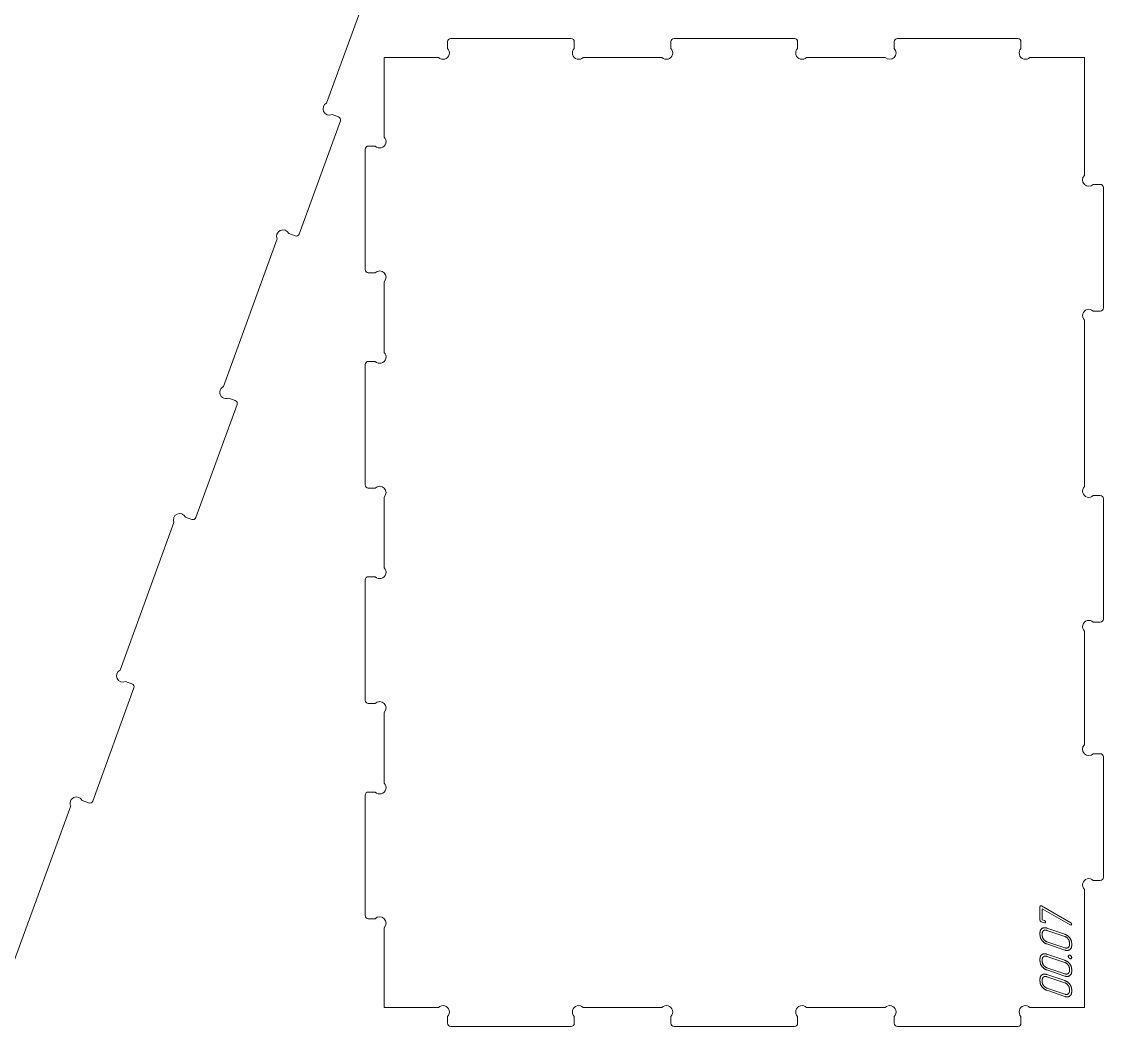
# Model space of a CAD drawing. Header units: millimetres. Extents: x 10 to 1486, y -701 to -10.
# Drawn here: x 1144.6 to 1486, y -541 to -223.7 of the extents above; entities that cross this region are included whole.
import ezdxf

# ---------------------------------------------------------------- set-up
doc = ezdxf.new("R2010")
doc.units = ezdxf.units.MM
doc.layers.add('cut', color=7, linetype='Continuous', lineweight=0)
doc.layers.add('mark', color=7, linetype='Continuous', lineweight=0)

msp = doc.modelspace()

# ---------------------------------------------------------------- linework, layer by layer
at = {"layer": 'cut'}
msp.add_lwpolyline([(1257.819391, -202.796784), (1240.84827, -249.424555, 0.9999999942), (1242.538743, -253.049786), (1244.579344, -253.792504, -0.4142135624), (1245.177016, -255.074215), (1232.180276, -290.782464, -0.4142134704), (1230.898566, -291.380134), (1228.857964, -290.637416, 0.9999999264), (1225.232733, -292.327889), (1208.261612, -338.955661, 1.0000000564), (1209.952085, -342.580892), (1211.992687, -343.32361, -0.4142135624), (1212.590358, -344.60532), (1199.593619, -380.313568, -0.4142135624), (1198.311909, -380.911239), (1196.271307, -380.168521, 0.9999999264), (1192.646076, -381.858994), (1175.674955, -428.486766, 0.999999988), (1177.365428, -432.111997), (1179.406029, -432.854715, -0.4142135624), (1180.003701, -434.136425), (1167.006962, -469.844673, -0.4142136595), (1165.725251, -470.442345), (1163.68465, -469.699627, 1.0000001852), (1160.059419, -471.390099), (1142.360404, -520.017744, -0.3152987889)], format="xyb", dxfattribs=at)
msp.add_lwpolyline([(1479.999517, -534.999456), (1462.827984, -534.999456, 1), (1459.999557, -537.827883), (1459.999557, -539.999446, -0.4142135624), (1458.999559, -540.999444), (1420.999635, -540.999444, -0.4142135624), (1419.999637, -539.999446), (1419.999637, -537.827883, 1), (1417.17121, -534.999456), (1392.328125, -534.999456, 1), (1389.499698, -537.827883), (1389.499698, -539.999446, -0.4142135624), (1388.4997, -540.999444), (1350.499776, -540.999444, -0.4142135624), (1349.499778, -539.999446), (1349.499778, -537.827883, 1), (1346.671351, -534.999456), (1321.828266, -534.999456, 1), (1318.999839, -537.827883), (1318.999839, -539.999446, -0.4142135624), (1317.999841, -540.999444), (1279.999917, -540.999444, -0.4142135624), (1278.999919, -539.999446), (1278.999919, -537.827883, 1), (1276.171492, -534.999456), (1258.999959, -534.999456), (1258.999959, -509.827939, 1), (1256.171532, -506.999512), (1253.999969, -506.999512, -0.4142135624), (1252.999971, -505.999514), (1252.999971, -467.99959, -0.4142135624), (1253.999969, -466.999592), (1256.171532, -466.999592, 1), (1258.999959, -464.171165), (1258.999959, -441.828075, 1), (1256.171532, -438.999648), (1253.999969, -438.999648, -0.4142135624), (1252.999971, -437.99965), (1252.999971, -399.999726, -0.4142135624), (1253.999969, -398.999728), (1256.171532, -398.999728, 1), (1258.999959, -396.171301), (1258.999959, -373.828211, 1), (1256.171532, -370.999784), (1253.999969, -370.999784, -0.4142135624), (1252.999971, -369.999786), (1252.999971, -331.999862, -0.4142135624), (1253.999969, -330.999864), (1256.171532, -330.999864, 1), (1258.999959, -328.171437), (1258.999959, -305.828347, 1), (1256.171532, -302.99992), (1253.999969, -302.99992, -0.4142135624), (1252.999971, -301.999922), (1252.999971, -263.999998, -0.4142135624), (1253.999969, -263), (1256.171532, -263, 1), (1258.999959, -260.171573), (1258.999959, -235.000056), (1276.171492, -235.000056, 1), (1278.999919, -232.171629), (1278.999919, -230.000066, -0.4142135624), (1279.999917, -229.000068), (1317.999841, -229.000068, -0.4142135624), (1318.999839, -230.000066), (1318.999839, -232.171629, 1), (1321.828266, -235.000056), (1346.671351, -235.000056, 1), (1349.499778, -232.171629), (1349.499778, -230.000066, -0.4142135624), (1350.499776, -229.000068), (1388.4997, -229.000068, -0.4142135624), (1389.499698, -230.000066), (1389.499698, -232.171629, 1), (1392.328125, -235.000056), (1417.17121, -235.000056, 1), (1419.999637, -232.171629), (1419.999637, -230.000066, -0.4142135624), (1420.999635, -229.000068), (1458.999559, -229.000068, -0.4142135624), (1459.999557, -230.000066), (1459.999557, -232.171629, 1), (1462.827984, -235.000056), (1479.999517, -235.000056), (1479.999517, -272.271549, 1), (1482.827944, -275.099976), (1484.999507, -275.099976, -0.4142135624), (1485.999505, -276.099974), (1485.999505, -314.099898, -0.4142135624), (1484.999507, -315.099896), (1482.827944, -315.099896, 1), (1479.999517, -317.928323), (1479.999517, -370.540408, 1), (1482.827944, -373.368835), (1484.999507, -373.368835, -0.4142135624), (1485.999505, -374.368833), (1485.999505, -412.368757, -0.4142135624), (1484.999507, -413.368755), (1482.827944, -413.368755, 1), (1479.999517, -416.197182), (1479.999517, -452.071189, 1), (1482.827944, -454.899616), (1484.999507, -454.899616, -0.4142135624), (1485.999505, -455.899614), (1485.999505, -493.899538, -0.4142135624), (1484.999507, -494.899536), (1482.827944, -494.899536, 1), (1479.999517, -497.727963)], format="xyb", close=True, dxfattribs=at)
at = {"layer": 'mark'}
for p, q in [((1466.00094, -503.125776), (1465.999545, -503.165368)), ((1465.999545, -503.165368), (1465.999545, -507.458217)), ((1466.005125, -503.089141), (1466.00094, -503.125776)), ((1466.012101, -503.055463), (1466.005125, -503.089141)), ((1466.021866, -503.024743), (1466.012101, -503.055463)), ((1466.034422, -502.996981), (1466.021866, -503.024743)), ((1466.049768, -502.972177), (1466.034422, -502.996981)), ((1466.067904, -502.95033), (1466.049768, -502.972177)), ((1466.088831, -502.93144), (1466.067904, -502.95033)), ((1466.112101, -502.915913), (1466.088831, -502.93144)), ((1466.137268, -502.904152), (1466.112101, -502.915913)), ((1466.164333, -502.896158), (1466.137268, -502.904152)), ((1466.193295, -502.891931), (1466.164333, -502.896158)), ((1466.224154, -502.891471), (1466.193295, -502.891931)), ((1466.256911, -502.894777), (1466.224154, -502.891471)), ((1466.291565, -502.90185), (1466.256911, -502.894777)), ((1466.328116, -502.91269), (1466.291565, -502.90185)), ((1466.435258, -502.963471), (1466.328116, -502.91269)), ((1475.720954, -508.269153), (1466.435258, -502.963471)), ((1466.713829, -507.34382), (1466.713829, -503.858112)), ((1466.713829, -503.858112), (1475.563812, -508.915691)), ((1465.999545, -507.458217), (1466.00094, -507.501938)), ((1466.00094, -507.501938), (1466.005125, -507.543818)), ((1466.005125, -507.543818), (1466.012101, -507.583854)), ((1466.012101, -507.583854), (1466.021866, -507.622049)), ((1466.021866, -507.622049), (1466.034422, -507.658401)), ((1466.034422, -507.658401), (1466.049768, -507.692911)), ((1466.049768, -507.692911), (1466.067904, -507.725578)), ((1466.067904, -507.725578), (1466.088831, -507.756403)), ((1466.088831, -507.756403), (1466.112547, -507.785385)), ((1466.112547, -507.785385), (1466.139054, -507.812525)), ((1466.139054, -507.812525), (1466.16835, -507.837823)), ((1466.16835, -507.837823), (1466.200437, -507.861278)), ((1466.200437, -507.861278), (1466.235315, -507.882891)), ((1466.235315, -507.882891), (1466.272982, -507.902662)), ((1466.272982, -507.902662), (1466.313439, -507.92059)), ((1466.313439, -507.92059), (1466.356687, -507.936676)), ((1466.356687, -507.936676), (1467.420971, -508.298394)), ((1467.420971, -507.584109), (1466.713829, -507.34382)), ((1467.462712, -507.599858), (1467.420971, -507.584109)), ((1467.420971, -508.298394), (1467.465837, -508.31198)), ((1467.502221, -507.617975), (1467.462712, -507.599858)), ((1467.465837, -508.31198), (1467.507578, -508.321155)), ((1467.539497, -507.63846), (1467.502221, -507.617975)), ((1467.507578, -508.321155), (1467.546194, -508.325917)), ((1467.574542, -507.661313), (1467.539497, -507.63846)), ((1467.546194, -508.325917), (1467.581685, -508.326268)), ((1467.607354, -507.686535), (1467.574542, -507.661313)), ((1467.581685, -508.326268), (1467.614051, -508.322206)), ((1467.637935, -507.714124), (1467.607354, -507.686535)), ((1467.614051, -508.322206), (1467.643292, -508.313733)), ((1467.666283, -507.744082), (1467.637935, -507.714124)), ((1467.643292, -508.313733), (1467.669408, -508.300847)), ((1467.692399, -507.776408), (1467.666283, -507.744082)), ((1467.669408, -508.300847), (1467.692399, -508.28355)), ((1467.712488, -507.809128), (1467.692399, -507.776408)), ((1467.692399, -508.28355), (1467.712488, -508.245846)), ((1467.729899, -507.842724), (1467.712488, -507.809128)), ((1467.712488, -508.245846), (1467.729899, -508.211026)), ((1467.744631, -507.877195), (1467.729899, -507.842724)), ((1467.729899, -508.211026), (1467.744631, -508.179091)), ((1467.756684, -507.912541), (1467.744631, -507.877195)), ((1467.744631, -508.179091), (1467.756684, -508.15004)), ((1467.766059, -507.948762), (1467.756684, -507.912541)), ((1467.756684, -508.15004), (1467.766059, -508.123874)), ((1467.772756, -507.98586), (1467.766059, -507.948762)), ((1467.766059, -508.123874), (1467.772756, -508.100591)), ((1467.776774, -508.023832), (1467.772756, -507.98586)), ((1467.772756, -508.100591), (1467.776774, -508.080193)), ((1467.778113, -508.06268), (1467.776774, -508.023832)), ((1467.776774, -508.080193), (1467.778113, -508.06268)), ((1475.752651, -508.293302), (1475.735128, -508.279096)), ((1475.773521, -508.311769), (1475.752651, -508.293302)), ((1475.79774, -508.334499), (1475.773521, -508.311769)), ((1475.825307, -508.36149), (1475.79774, -508.334499)), ((1475.856222, -508.392743), (1475.825307, -508.36149)), ((1475.890485, -508.428259), (1475.856222, -508.392743)), ((1475.928097, -508.468036), (1475.890485, -508.428259)), ((1475.999525, -508.706652), (1475.928097, -508.468036)), ((1475.998186, -508.738339), (1475.999525, -508.706652)), ((1475.563812, -508.915691), (1475.656669, -508.961562)), ((1475.656669, -508.961562), (1475.696624, -508.973349)), ((1475.696624, -508.973349), (1475.734347, -508.980807)), ((1475.734347, -508.980807), (1475.769838, -508.983937)), ((1475.769838, -508.983937), (1475.803097, -508.982739)), ((1475.803097, -508.982739), (1475.834124, -508.977213)), ((1475.834124, -508.977213), (1475.862918, -508.967359)), ((1475.862918, -508.967359), (1475.889481, -508.953176)), ((1475.889481, -508.953176), (1475.913811, -508.934665)), ((1475.913811, -508.934665), (1475.9339, -508.909349)), ((1475.9339, -508.909349), (1475.951311, -508.883123)), ((1475.951311, -508.883123), (1475.966043, -508.855987)), ((1475.966043, -508.855987), (1475.978096, -508.827941)), ((1475.978096, -508.827941), (1475.987471, -508.798984)), ((1475.987471, -508.798984), (1475.994168, -508.769117)), ((1475.994168, -508.769117), (1475.998186, -508.738339))]:
    msp.add_line(p, q, dxfattribs=at)
for points in [[(1473.856672, -511.90698), (1468.142398, -509.96502), (1468.031837, -509.929926), (1467.923369, -509.900511), (1467.816994, -509.876774), (1467.712711, -509.858714), (1467.610521, -509.846333), (1467.510424, -509.839629), (1467.412419, -509.838604), (1467.316507, -509.843257), (1467.222687, -509.853587), (1467.13096, -509.869596), (1467.041326, -509.891282), (1466.953784, -509.918647), (1466.868335, -509.95169), (1466.784979, -509.99041), (1466.703715, -510.034809), (1466.624544, -510.084886), (1466.54886, -510.13958), (1466.47806, -510.19783), (1466.412142, -510.259637), (1466.351107, -510.325001), (1466.294955, -510.393921), (1466.243685, -510.466398), (1466.197299, -510.542432), (1466.155795, -510.622022), (1466.119174, -510.705169), (1466.087435, -510.791872), (1466.06058, -510.882132), (1466.038607, -510.975948), (1466.021518, -511.073321), (1466.009311, -511.174251), (1466.001986, -511.278737), (1465.999545, -511.38678), (1465.999545, -512.101065), (1466.002056, -512.21333), (1466.00959, -512.325125), (1466.022145, -512.436451), (1466.039723, -512.547307), (1466.062324, -512.657694), (1466.089947, -512.767612), (1466.122592, -512.877059), (1466.160259, -512.986038), (1466.202949, -513.094546), (1466.250661, -513.202586), (1466.303395, -513.310155), (1466.361151, -513.417255), (1466.42393, -513.523886), (1466.491732, -513.630047), (1466.564555, -513.735739), (1466.642401, -513.840961), (1466.723595, -513.943805), (1466.806463, -514.042363), (1466.891005, -514.136636), (1466.977222, -514.226622), (1467.065112, -514.312322), (1467.154677, -514.393737), (1467.245915, -514.470865), (1467.338828, -514.543708), (1467.433415, -514.612264), (1467.529676, -514.676535), (1467.627611, -514.736519), (1467.72722, -514.792218), (1467.828503, -514.84363), (1467.931461, -514.890757), (1468.036092, -514.933598), (1468.142398, -514.972153), (1473.856672, -516.914113), (1473.968084, -516.949388), (1474.077319, -516.978762), (1474.184378, -517.002236), (1474.289261, -517.019808), (1474.391967, -517.03148), (1474.492497, -517.037251), (1474.59085, -517.037121), (1474.687028, -517.031091), (1474.781029, -517.01916), (1474.872853, -517.001328), (1474.962501, -516.977595), (1475.049973, -516.947961), (1475.135269, -516.912427), (1475.218388, -516.870992), (1475.299331, -516.823656), (1475.378098, -516.770419), (1475.453349, -516.712779), (1475.523745, -516.652233), (1475.589286, -516.588782), (1475.649972, -516.522425), (1475.705803, -516.453162), (1475.75678, -516.380994), (1475.802902, -516.30592), (1475.844168, -516.22794), (1475.88058, -516.147054), (1475.912137, -516.063263), (1475.938839, -515.976566), (1475.960686, -515.886963), (1475.977678, -515.794455), (1475.989815, -515.699041), (1475.997098, -515.600721), (1475.999525, -515.499495), (1475.999525, -514.785211), (1475.997056, -514.673797), (1475.989648, -514.56277), (1475.977301, -514.452128), (1475.960016, -514.341873), (1475.937792, -514.232005), (1475.91063, -514.122522), (1475.878529, -514.013426), (1475.84149, -513.904716), (1475.799511, -513.796392), (1475.752595, -513.688455), (1475.700739, -513.580904), (1475.643945, -513.473739), (1475.582213, -513.36696), (1475.515542, -513.260568), (1475.443932, -513.154562), (1475.367383, -513.048942), (1475.287403, -512.945644), (1475.205498, -512.846602), (1475.121667, -512.751818), (1475.035911, -512.661289), (1474.94823, -512.575018), (1474.858623, -512.493004), (1474.767092, -512.415246), (1474.673635, -512.341745), (1474.578253, -512.272501), (1474.480945, -512.207513), (1474.381713, -512.146782), (1474.280555, -512.090308), (1474.177472, -512.038091), (1474.072464, -511.990131), (1473.965531, -511.946427)], [(1473.856672, -512.621264), (1468.142398, -510.679304), (1468.069825, -510.65628), (1467.998537, -510.636986), (1467.928531, -510.621421), (1467.859809, -510.609585), (1467.792371, -510.601478), (1467.726216, -510.5971), (1467.661344, -510.596452), (1467.597756, -510.599533), (1467.535452, -510.606343), (1467.47443, -510.616883), (1467.414693, -510.631151), (1467.356239, -510.649149), (1467.299068, -510.670876), (1467.243181, -510.696333), (1467.188577, -510.725518), (1467.135257, -510.758433), (1467.084225, -510.794442), (1467.036485, -510.832908), (1466.992037, -510.873833), (1466.950882, -510.917215), (1466.91302, -510.963055), (1466.878449, -511.011354), (1466.847172, -511.06211), (1466.819186, -511.115324), (1466.794493, -511.170997), (1466.773093, -511.229127), (1466.754984, -511.289715), (1466.740169, -511.352761), (1466.728645, -511.418265), (1466.720414, -511.486227), (1466.715475, -511.556647), (1466.713829, -511.629525), (1466.713829, -512.34381), (1466.715462, -512.417788), (1466.720358, -512.491508), (1466.72852, -512.564971), (1466.739945, -512.638177), (1466.754636, -512.711124), (1466.77259, -512.783814), (1466.79381, -512.856246), (1466.818293, -512.928421), (1466.846042, -513.000338), (1466.877054, -513.071997), (1466.911332, -513.143399), (1466.948873, -513.214543), (1466.98968, -513.285429), (1467.033751, -513.356057), (1467.081086, -513.426428), (1467.131686, -513.496542), (1467.184601, -513.565126), (1467.238884, -513.63091), (1467.294534, -513.693894), (1467.351551, -513.754078), (1467.409936, -513.811462), (1467.469687, -513.866045), (1467.530806, -513.917829), (1467.593292, -513.966812), (1467.657145, -514.012994), (1467.722365, -514.056377), (1467.788953, -514.096959), (1467.856907, -514.134742), (1467.926229, -514.169724), (1467.996918, -514.201905), (1468.068974, -514.231287), (1468.142398, -514.257868), (1473.856672, -516.199829), (1473.928394, -516.222518), (1473.998915, -516.241423), (1474.068237, -516.256544), (1474.136359, -516.267881), (1474.203281, -516.275434), (1474.269004, -516.279202), (1474.333527, -516.279187), (1474.39685, -516.275387), (1474.458973, -516.267803), (1474.519896, -516.256434), (1474.57962, -516.241282), (1474.638144, -516.222345), (1474.695468, -516.199625), (1474.751592, -516.17312), (1474.806517, -516.142831), (1474.860242, -516.108757), (1474.911706, -516.071712), (1474.959851, -516.032506), (1475.004675, -515.991139), (1475.046179, -515.947611), (1475.084362, -515.901923), (1475.119225, -515.854074), (1475.150768, -515.804065), (1475.178991, -515.751894), (1475.203893, -515.697564), (1475.225475, -515.641072), (1475.243737, -515.58242), (1475.258678, -515.521607), (1475.270299, -515.458634), (1475.2786, -515.3935), (1475.283581, -515.326206), (1475.285241, -515.25675), (1475.285241, -514.542466), (1475.28365, -514.47019), (1475.278879, -514.398005), (1475.270927, -514.32591), (1475.259794, -514.253906), (1475.245481, -514.181993), (1475.227986, -514.11017), (1475.207311, -514.038439), (1475.183455, -513.966797), (1475.156418, -513.895247), (1475.126201, -513.823787), (1475.092802, -513.752418), (1475.056223, -513.68114), (1475.016463, -513.609952), (1474.973523, -513.538855), (1474.927401, -513.467848), (1474.878099, -513.396933), (1474.826397, -513.327462), (1474.773077, -513.26079), (1474.718138, -513.196916), (1474.661581, -513.135842), (1474.603406, -513.077567), (1474.543613, -513.02209), (1474.482201, -512.969413), (1474.419171, -512.919534), (1474.354523, -512.872454), (1474.288256, -512.828173), (1474.220371, -512.786691), (1474.150868, -512.748008), (1474.079746, -512.712124), (1474.007007, -512.679039), (1473.932649, -512.648752)], [(1473.856672, -520.121249), (1468.142398, -518.179289), (1468.031837, -518.144196), (1467.923369, -518.11478), (1467.816994, -518.091043), (1467.712711, -518.072983), (1467.610521, -518.060602), (1467.510424, -518.053899), (1467.412419, -518.052873), (1467.316507, -518.057526), (1467.222687, -518.067857), (1467.13096, -518.083865), (1467.041326, -518.105552), (1466.953784, -518.132916), (1466.868335, -518.165959), (1466.784979, -518.20468), (1466.703715, -518.249078), (1466.624544, -518.299155), (1466.54886, -518.353849), (1466.47806, -518.412099), (1466.412142, -518.473906), (1466.351107, -518.53927), (1466.294955, -518.608191), (1466.243685, -518.680667), (1466.197299, -518.756701), (1466.155795, -518.836291), (1466.119174, -518.919438), (1466.087435, -519.006141), (1466.06058, -519.096401), (1466.038607, -519.190218), (1466.021518, -519.287591), (1466.009311, -519.38852), (1466.001986, -519.493007), (1465.999545, -519.60105), (1465.999545, -520.315334), (1466.002056, -520.427599), (1466.00959, -520.539394), (1466.022145, -520.65072), (1466.039723, -520.761577), (1466.062324, -520.871964), (1466.089947, -520.981881), (1466.122592, -521.091329), (1466.160259, -521.200307), (1466.202949, -521.308816), (1466.250661, -521.416855), (1466.303395, -521.524425), (1466.361151, -521.631525), (1466.42393, -521.738155), (1466.491732, -521.844316), (1466.564555, -521.950008), (1466.642401, -522.05523), (1466.723595, -522.158074), (1466.806463, -522.256632), (1466.891005, -522.350905), (1466.977222, -522.440891), (1467.065112, -522.526592), (1467.154677, -522.608006), (1467.245915, -522.685134), (1467.338828, -522.757977), (1467.433415, -522.826533), (1467.529676, -522.890804), (1467.627611, -522.950788), (1467.72722, -523.006487), (1467.828503, -523.0579), (1467.931461, -523.105026), (1468.036092, -523.147867), (1468.142398, -523.186422), (1473.856672, -525.128382), (1473.968084, -525.163657), (1474.077319, -525.193031), (1474.184378, -525.216505), (1474.289261, -525.234078), (1474.391967, -525.245749), (1474.492497, -525.25152), (1474.59085, -525.251391), (1474.687028, -525.24536), (1474.781029, -525.233429), (1474.872853, -525.215597), (1474.962501, -525.191864), (1475.049973, -525.162231), (1475.135269, -525.126696), (1475.218388, -525.085261), (1475.299331, -525.037925), (1475.378098, -524.984688), (1475.453349, -524.927048), (1475.523745, -524.866503), (1475.589286, -524.803051), (1475.649972, -524.736694), (1475.705803, -524.667432), (1475.75678, -524.595263), (1475.802902, -524.520189), (1475.844168, -524.442209), (1475.88058, -524.361323), (1475.912137, -524.277532), (1475.938839, -524.190835), (1475.960686, -524.101232), (1475.977678, -524.008724), (1475.989815, -523.91331), (1475.997098, -523.81499), (1475.999525, -523.713765), (1475.999525, -522.99948), (1475.997056, -522.888067), (1475.989648, -522.777039), (1475.977301, -522.666398), (1475.960016, -522.556143), (1475.937792, -522.446274), (1475.91063, -522.336792), (1475.878529, -522.227695), (1475.84149, -522.118985), (1475.799511, -522.010662), (1475.752595, -521.902724), (1475.700739, -521.795173), (1475.643945, -521.688008), (1475.582213, -521.58123), (1475.515542, -521.474837), (1475.443932, -521.368831), (1475.367383, -521.263211), (1475.287403, -521.159913), (1475.205498, -521.060872), (1475.121667, -520.966087), (1475.035911, -520.875559), (1474.94823, -520.789287), (1474.858623, -520.707273), (1474.767092, -520.629515), (1474.673635, -520.556014), (1474.578253, -520.48677), (1474.480945, -520.421782), (1474.381713, -520.361052), (1474.280555, -520.304578), (1474.177472, -520.252361), (1474.072464, -520.2044), (1473.965531, -520.160696)], [(1473.856672, -520.835534), (1468.142398, -518.893573), (1468.069825, -518.87055), (1467.998537, -518.851255), (1467.928531, -518.83569), (1467.859809, -518.823854), (1467.792371, -518.815747), (1467.726216, -518.81137), (1467.661344, -518.810721), (1467.597756, -518.813802), (1467.535452, -518.820612), (1467.47443, -518.831152), (1467.414693, -518.845421), (1467.356239, -518.863419), (1467.299068, -518.885146), (1467.243181, -518.910602), (1467.188577, -518.939788), (1467.135257, -518.972703), (1467.084225, -519.008711), (1467.036485, -519.047178), (1466.992037, -519.088102), (1466.950882, -519.131484), (1466.91302, -519.177325), (1466.878449, -519.225623), (1466.847172, -519.276379), (1466.819186, -519.329594), (1466.794493, -519.385266), (1466.773093, -519.443396), (1466.754984, -519.503984), (1466.740169, -519.56703), (1466.728645, -519.632535), (1466.720414, -519.700497), (1466.715475, -519.770917), (1466.713829, -519.843795), (1466.713829, -520.558079), (1466.715462, -520.632057), (1466.720358, -520.705778), (1466.72852, -520.779241), (1466.739945, -520.852446), (1466.754636, -520.925393), (1466.77259, -520.998083), (1466.79381, -521.070516), (1466.818293, -521.14269), (1466.846042, -521.214607), (1466.877054, -521.286266), (1466.911332, -521.357668), (1466.948873, -521.428812), (1466.98968, -521.499698), (1467.033751, -521.570327), (1467.081086, -521.640698), (1467.131686, -521.710811), (1467.184601, -521.779395), (1467.238884, -521.84518), (1467.294534, -521.908164), (1467.351551, -521.968348), (1467.409936, -522.025731), (1467.469687, -522.080315), (1467.530806, -522.132098), (1467.593292, -522.181081), (1467.657145, -522.227264), (1467.722365, -522.270646), (1467.788953, -522.311229), (1467.856907, -522.349011), (1467.926229, -522.383993), (1467.996918, -522.416175), (1468.068974, -522.445556), (1468.142398, -522.472138), (1473.856672, -524.414098), (1473.928394, -524.436787), (1473.998915, -524.455693), (1474.068237, -524.470814), (1474.136359, -524.48215), (1474.203281, -524.489703), (1474.269004, -524.493472), (1474.333527, -524.493456), (1474.39685, -524.489656), (1474.458973, -524.482072), (1474.519896, -524.470704), (1474.57962, -524.455551), (1474.638144, -524.436615), (1474.695468, -524.413894), (1474.751592, -524.387389), (1474.806517, -524.3571), (1474.860242, -524.323027), (1474.911706, -524.285981), (1474.959851, -524.246775), (1475.004675, -524.205408), (1475.046179, -524.16188), (1475.084362, -524.116192), (1475.119225, -524.068343), (1475.150768, -524.018334), (1475.178991, -523.966164), (1475.203893, -523.911833), (1475.225475, -523.855342), (1475.243737, -523.796689), (1475.258678, -523.735877), (1475.270299, -523.672903), (1475.2786, -523.607769), (1475.283581, -523.540475), (1475.285241, -523.47102), (1475.285241, -522.756735), (1475.28365, -522.684459), (1475.278879, -522.612274), (1475.270927, -522.540179), (1475.259794, -522.468176), (1475.245481, -522.396262), (1475.227986, -522.32444), (1475.207311, -522.252708), (1475.183455, -522.181067), (1475.156418, -522.109516), (1475.126201, -522.038056), (1475.092802, -521.966687), (1475.056223, -521.895409), (1475.016463, -521.824221), (1474.973523, -521.753124), (1474.927401, -521.682118), (1474.878099, -521.611202), (1474.826397, -521.541731), (1474.773077, -521.475059), (1474.718138, -521.411186), (1474.661581, -521.350112), (1474.603406, -521.291836), (1474.543613, -521.23636), (1474.482201, -521.183682), (1474.419171, -521.133803), (1474.354523, -521.086724), (1474.288256, -521.042443), (1474.220371, -521.000961), (1474.150868, -520.962277), (1474.079746, -520.926393), (1474.007007, -520.893308), (1473.932649, -520.863021)], [(1474.928099, -518.885314), (1474.929919, -518.934357), (1474.935381, -518.982377), (1474.944484, -519.029375), (1474.957228, -519.075351), (1474.973613, -519.120305), (1474.99364, -519.164237), (1475.017307, -519.207147), (1475.044616, -519.249034), (1475.075566, -519.2899), (1475.110157, -519.329743), (1475.148104, -519.36846), (1475.185687, -519.404696), (1475.221764, -519.438035), (1475.256335, -519.468476), (1475.289398, -519.496019), (1475.320955, -519.520665), (1475.351005, -519.542413), (1475.379549, -519.561263), (1475.406585, -519.577216), (1475.432115, -519.590271), (1475.456139, -519.600428), (1475.461909, -519.602515), (1475.470498, -519.605406), (1475.49043, -519.611651), (1475.52973, -519.622068), (1475.568276, -519.629719), (1475.606069, -519.634603), (1475.643108, -519.636721), (1475.679395, -519.636073), (1475.714927, -519.632659), (1475.749707, -519.626478), (1475.783733, -519.617532), (1475.817006, -519.605819), (1475.849525, -519.59134), (1475.872047, -519.576023), (1475.892738, -519.558775), (1475.911598, -519.539597), (1475.928627, -519.518488), (1475.943824, -519.495449), (1475.957191, -519.470479), (1475.968727, -519.443579), (1475.978431, -519.414748), (1475.986305, -519.383987), (1475.992347, -519.351295), (1475.996559, -519.316673), (1475.998939, -519.28012), (1475.999483, -519.241467), (1475.998018, -519.201797), (1475.994461, -519.162856), (1475.988811, -519.124641), (1475.981068, -519.087155), (1475.971233, -519.050396), (1475.959305, -519.014364), (1475.945284, -518.97906), (1475.929171, -518.944483), (1475.910965, -518.910634), (1475.890666, -518.877513), (1475.868275, -518.845118), (1475.843792, -518.813452), (1475.817362, -518.782584), (1475.763058, -518.725364), (1475.707708, -518.674591), (1475.651311, -518.630265), (1475.593869, -518.592385), (1475.53538, -518.560953), (1475.475844, -518.535967), (1475.445779, -518.525984), (1475.415932, -518.518131), (1475.386348, -518.512461), (1475.357025, -518.508973), (1475.327964, -518.507667), (1475.299164, -518.508544), (1475.270625, -518.511604), (1475.242349, -518.516846), (1475.214334, -518.524271), (1475.18658, -518.533878), (1475.159088, -518.545668), (1475.131858, -518.55964), (1475.078768, -518.593746), (1475.054703, -518.612693), (1475.03273, -518.632613), (1475.01285, -518.653506), (1474.995063, -518.675371), (1474.979368, -518.69821), (1474.965766, -518.722021), (1474.954256, -518.746804), (1474.94484, -518.772561), (1474.937515, -518.79929), (1474.932284, -518.826992), (1474.929145, -518.855667)], [(1473.856672, -526.549808), (1468.142398, -524.607848), (1468.031837, -524.572754), (1467.923369, -524.543339), (1467.816994, -524.519601), (1467.712711, -524.501542), (1467.610521, -524.489161), (1467.510424, -524.482457), (1467.412419, -524.481432), (1467.316507, -524.486084), (1467.222687, -524.496415), (1467.13096, -524.512424), (1467.041326, -524.53411), (1466.953784, -524.561475), (1466.868335, -524.594518), (1466.784979, -524.633238), (1466.703715, -524.677637), (1466.624544, -524.727713), (1466.54886, -524.782407), (1466.47806, -524.840658), (1466.412142, -524.902465), (1466.351107, -524.967829), (1466.294955, -525.036749), (1466.243685, -525.109226), (1466.197299, -525.18526), (1466.155795, -525.26485), (1466.119174, -525.347996), (1466.087435, -525.4347), (1466.06058, -525.52496), (1466.038607, -525.618776), (1466.021518, -525.716149), (1466.009311, -525.817079), (1466.001986, -525.921565), (1465.999545, -526.029608), (1465.999545, -526.743892), (1466.002056, -526.856157), (1466.00959, -526.967953), (1466.022145, -527.079279), (1466.039723, -527.190135), (1466.062324, -527.300522), (1466.089947, -527.410439), (1466.122592, -527.519887), (1466.160259, -527.628866), (1466.202949, -527.737374), (1466.250661, -527.845414), (1466.303395, -527.952983), (1466.361151, -528.060083), (1466.42393, -528.166714), (1466.491732, -528.272875), (1466.564555, -528.378567), (1466.642401, -528.483789), (1466.723595, -528.586633), (1466.806463, -528.685191), (1466.891005, -528.779463), (1466.977222, -528.86945), (1467.065112, -528.95515), (1467.154677, -529.036565), (1467.245915, -529.113693), (1467.338828, -529.186535), (1467.433415, -529.255092), (1467.529676, -529.319362), (1467.627611, -529.379347), (1467.72722, -529.435046), (1467.828503, -529.486458), (1467.931461, -529.533585), (1468.036092, -529.576426), (1468.142398, -529.61498), (1473.856672, -531.556941), (1473.968084, -531.592216), (1474.077319, -531.62159), (1474.184378, -531.645063), (1474.289261, -531.662636), (1474.391967, -531.674308), (1474.492497, -531.680079), (1474.59085, -531.679949), (1474.687028, -531.673919), (1474.781029, -531.661988), (1474.872853, -531.644156), (1474.962501, -531.620423), (1475.049973, -531.590789), (1475.135269, -531.555255), (1475.218388, -531.51382), (1475.299331, -531.466484), (1475.378098, -531.413247), (1475.453349, -531.355607), (1475.523745, -531.295061), (1475.589286, -531.23161), (1475.649972, -531.165253), (1475.705803, -531.09599), (1475.75678, -531.023822), (1475.802902, -530.948747), (1475.844168, -530.870768), (1475.88058, -530.789882), (1475.912137, -530.706091), (1475.938839, -530.619394), (1475.960686, -530.529791), (1475.977678, -530.437283), (1475.989815, -530.341868), (1475.997098, -530.243549), (1475.999525, -530.142323), (1475.999525, -529.428039), (1475.997056, -529.316625), (1475.989648, -529.205598), (1475.977301, -529.094956), (1475.960016, -528.984701), (1475.937792, -528.874833), (1475.91063, -528.76535), (1475.878529, -528.656254), (1475.84149, -528.547544), (1475.799511, -528.43922), (1475.752595, -528.331283), (1475.700739, -528.223732), (1475.643945, -528.116567), (1475.582213, -528.009788), (1475.515542, -527.903396), (1475.443932, -527.79739), (1475.367383, -527.69177), (1475.287403, -527.588472), (1475.205498, -527.48943), (1475.121667, -527.394645), (1475.035911, -527.304117), (1474.94823, -527.217846), (1474.858623, -527.135832), (1474.767092, -527.058074), (1474.673635, -526.984573), (1474.578253, -526.915329), (1474.480945, -526.850341), (1474.381713, -526.78961), (1474.280555, -526.733136), (1474.177472, -526.680919), (1474.072464, -526.632959), (1473.965531, -526.589255)], [(1473.856672, -527.264092), (1468.142398, -525.322132), (1468.069825, -525.299108), (1467.998537, -525.279814), (1467.928531, -525.264248), (1467.859809, -525.252412), (1467.792371, -525.244306), (1467.726216, -525.239928), (1467.661344, -525.23928), (1467.597756, -525.242361), (1467.535452, -525.249171), (1467.47443, -525.25971), (1467.414693, -525.273979), (1467.356239, -525.291977), (1467.299068, -525.313704), (1467.243181, -525.339161), (1467.188577, -525.368346), (1467.135257, -525.401261), (1467.084225, -525.43727), (1467.036485, -525.475736), (1466.992037, -525.516661), (1466.950882, -525.560043), (1466.91302, -525.605883), (1466.878449, -525.654182), (1466.847172, -525.704938), (1466.819186, -525.758152), (1466.794493, -525.813824), (1466.773093, -525.871955), (1466.754984, -525.932543), (1466.740169, -525.995589), (1466.728645, -526.061093), (1466.720414, -526.129055), (1466.715475, -526.199475), (1466.713829, -526.272353), (1466.713829, -526.986637), (1466.715462, -527.060616), (1466.720358, -527.134336), (1466.72852, -527.207799), (1466.739945, -527.281004), (1466.754636, -527.353952), (1466.77259, -527.426642), (1466.79381, -527.499074), (1466.818293, -527.571249), (1466.846042, -527.643166), (1466.877054, -527.714825), (1466.911332, -527.786226), (1466.948873, -527.85737), (1466.98968, -527.928257), (1467.033751, -527.998885), (1467.081086, -528.069256), (1467.131686, -528.13937), (1467.184601, -528.207954), (1467.238884, -528.273738), (1467.294534, -528.336722), (1467.351551, -528.396906), (1467.409936, -528.45429), (1467.469687, -528.508873), (1467.530806, -528.560656), (1467.593292, -528.609639), (1467.657145, -528.655822), (1467.722365, -528.699205), (1467.788953, -528.739787), (1467.856907, -528.777569), (1467.926229, -528.812551), (1467.996918, -528.844733), (1468.068974, -528.874115), (1468.142398, -528.900696), (1473.856672, -530.842657), (1473.928394, -530.865346), (1473.998915, -530.884251), (1474.068237, -530.899372), (1474.136359, -530.910709), (1474.203281, -530.918262), (1474.269004, -530.92203), (1474.333527, -530.922014), (1474.39685, -530.918215), (1474.458973, -530.910631), (1474.519896, -530.899262), (1474.57962, -530.88411), (1474.638144, -530.865173), (1474.695468, -530.842453), (1474.751592, -530.815948), (1474.806517, -530.785659), (1474.860242, -530.751585), (1474.911706, -530.71454), (1474.959851, -530.675333), (1475.004675, -530.633967), (1475.046179, -530.590439), (1475.084362, -530.544751), (1475.119225, -530.496902), (1475.150768, -530.446892), (1475.178991, -530.394722), (1475.203893, -530.340392), (1475.225475, -530.2839), (1475.243737, -530.225248), (1475.258678, -530.164435), (1475.270299, -530.101462), (1475.2786, -530.036328), (1475.283581, -529.969033), (1475.285241, -529.899578), (1475.285241, -529.185294), (1475.28365, -529.113018), (1475.278879, -529.040833), (1475.270927, -528.968738), (1475.259794, -528.896734), (1475.245481, -528.824821), (1475.227986, -528.752998), (1475.207311, -528.681266), (1475.183455, -528.609625), (1475.156418, -528.538075), (1475.126201, -528.466615), (1475.092802, -528.395246), (1475.056223, -528.323967), (1475.016463, -528.25278), (1474.973523, -528.181683), (1474.927401, -528.110676), (1474.878099, -528.03976), (1474.826397, -527.970289), (1474.773077, -527.903617), (1474.718138, -527.839744), (1474.661581, -527.77867), (1474.603406, -527.720395), (1474.543613, -527.664918), (1474.482201, -527.612241), (1474.419171, -527.562362), (1474.354523, -527.515282), (1474.288256, -527.471001), (1474.220371, -527.429519), (1474.150868, -527.390836), (1474.079746, -527.354952), (1474.007007, -527.321866), (1473.932649, -527.29158)]]:
    msp.add_lwpolyline(points, close=True, dxfattribs=at)

doc.saveas('drawing.dxf')
